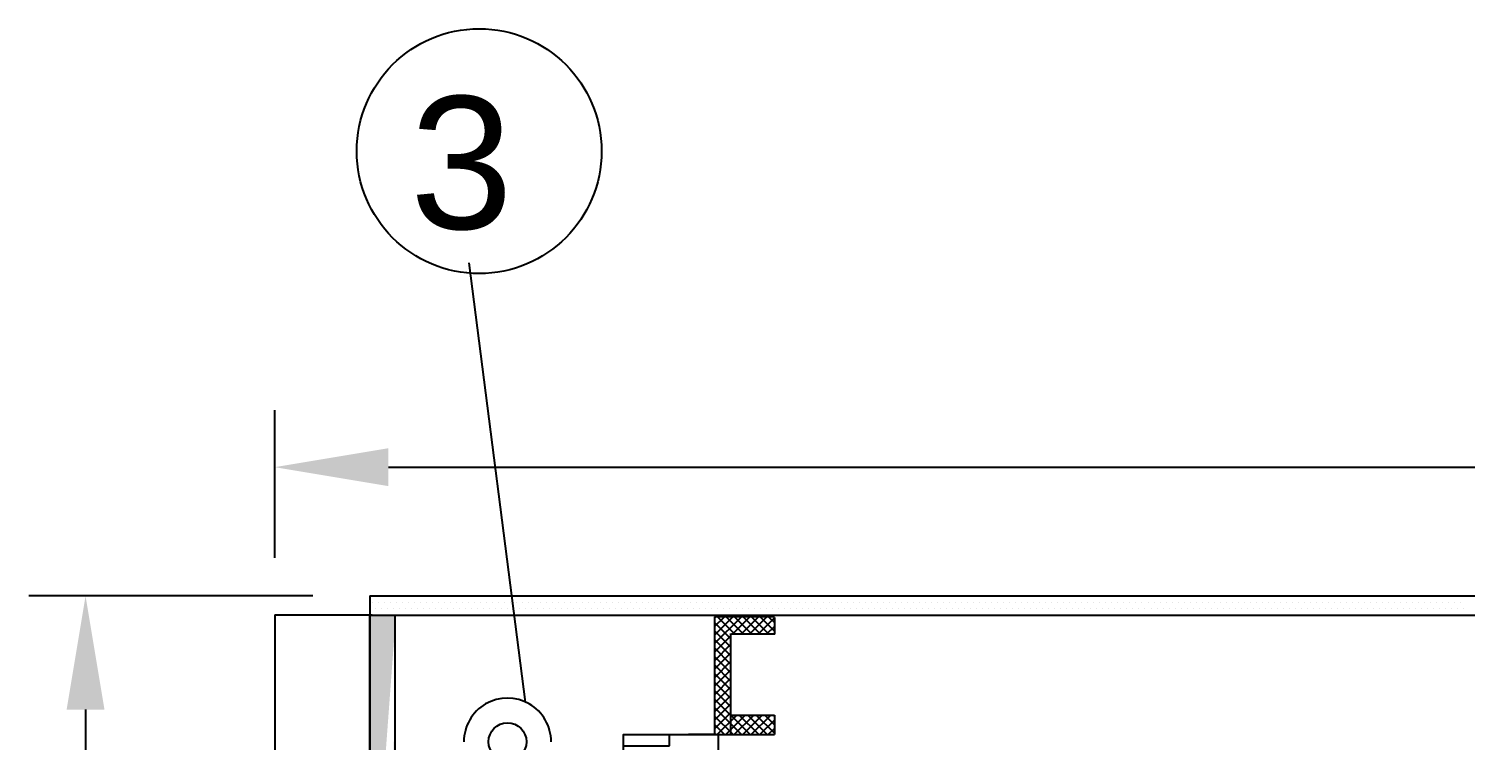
# Model space of a CAD drawing. Extents: x 17841 to 24164, y -6417 to 2983.
# Drawn here: x 19068 to 19826, y 440 to 816 of the extents above; entities that cross this region are included whole.
import ezdxf

# ---------------------------------------------------------------- set-up
doc = ezdxf.new("R2010")
doc.units = 0
doc.header["$LTSCALE"] = 5
doc.header["$PDMODE"] = 3
doc.layers.get('0').update_dxf_attribs({"linetype": 'CONTINUOUS'})
doc.layers.get('DEFPOINTS').update_dxf_attribs({"linetype": 'CONTINUOUS'})
doc.styles.get("Standard").update_dxf_attribs({"font": 'romans.shx', "height": 45})
doc.dimstyles.get("Standard").update_dxf_attribs({"dimscale": 30, "dimtxt": 2, "dimasz": 1, "dimexe": 0.5, "dimexo": 0.5, "dimgap": 0.2, "dimtad": 1, "dimdec": 0, "dimdsep": 46, "dimtxsty": 'Standard', "dimcen": 2.5, "dimadec": 0, "dimazin": 0, "dimtfac": 1, "dimtdec": 0, "dimtmove": 2, "dimatfit": 3, "dimfxl": 1, "dimtolj": 1, "dimtzin": 0, "dimarcsym": 0})

# ---------------------------------------------------------------- blocks, each defined once
blk = doc.blocks.new('*D24')
at = {"color": 0, "lineweight": -2, "transparency": 16777216}
for p, q in [((19197.71, 536.24), (19197.71, 614.17)), ((20708, 545.71), (20708, 614.17)), ((19257.71, 584.17), (19843.57, 584.17)), ((20648, 584.17), (20062.14, 584.17))]:
    blk.add_line(p, q, dxfattribs=at)
at = {"color": 0, "transparency": 16777216}
for points in [[(19257.71, 594.17), (19257.71, 574.17), (19197.71, 584.17)], [(20648, 594.17), (20648, 574.17), (20708, 584.17)]]:
    blk.add_solid(points, dxfattribs=at)
at = {"layer": 'DEFPOINTS', "color": 0, "transparency": 16777216}
for p in [(20708, 584.17), (20708, 515.71), (19197.71, 506.24)]:
    blk.add_point(p, dxfattribs=at)
at = {"color": 0, "transparency": 16777216, "insert": (19952.86, 604.27), "char_height": 45, "attachment_point": 5}
blk.add_mtext('\\A1;2900', dxfattribs=at)
blk = doc.blocks.new('*D25')
at = {"color": 0, "lineweight": -2, "transparency": 16777216}
for p, q in [((19217.71, 516.24), (19067.82, 516.24)), ((19097.82, 456.24), (19097.82, 168.51)), ((19097.82, -293.76), (19097.82, -50.06)), ((19167.71, -353.76), (19067.82, -353.76))]:
    blk.add_line(p, q, dxfattribs=at)
at = {"color": 0, "transparency": 16777216}
for points in [[(19087.82, 456.24), (19107.82, 456.24), (19097.82, 516.24)], [(19087.82, -293.76), (19107.82, -293.76), (19097.82, -353.76)]]:
    blk.add_solid(points, dxfattribs=at)
at = {"layer": 'DEFPOINTS', "color": 0, "transparency": 16777216}
for p in [(19247.71, 516.24), (19097.82, -353.76), (19197.71, -353.76)]:
    blk.add_point(p, dxfattribs=at)
at = {"color": 0, "transparency": 16777216, "insert": (19097.82, 59.22), "char_height": 45, "attachment_point": 5, "rotation": 90}
blk.add_mtext('\\A1;2550', dxfattribs=at)

msp = doc.modelspace()

# ---------------------------------------------------------------- hatches: boundary and pattern name
h = msp.add_hatch()
h.set_pattern_fill('DOTS', color=0, scale=2, style=0)
h.set_pattern_definition([(0, (-10657.5144, -1087.994), (1.5875, 3.175), [0, -3.175])])
edge = h.paths.add_edge_path()
edge.add_line((19247.88, 505.91), (19247.88, -354.09))
edge.add_line((19261.62, 505.91), (19261.62, -354.09))
edge.add_line((19247.88, 505.91), (19261.62, 505.91))
edge.add_line((19197.88, -354.41), (19261.62, -354.09))
h = msp.add_hatch()
h.set_pattern_fill('ANSI37', color=0, style=0)
h.set_pattern_definition([(45, (-5397.176, -1175.9566), (-2.24506403, 2.24506403), []), (135, (-5397.176, -1175.9566), (-2.24506403, -2.24506403), [])])
h.paths.add_polyline_path([(19429.89, 443.03), (19461.43, 443.03), (19461.42, 453.31), (19438.52, 453.31), (19438.52, 496.38), (19461.42, 496.38), (19461.42, 505.14), (19429.88, 505.14)])
h = msp.add_hatch()
h.set_pattern_fill('ZIGZAG', color=0, scale=10, style=0)
h.set_pattern_definition([(0, (-11073.933, -1055.19), (31.75, 31.75), [31.75, -31.75]), (90, (-11042.183, -1055.19), (-31.75, 31.75), [31.75, -31.75])])
h.paths.add_polyline_path([(19431.79, 443.03), (19381.79, 443.03), (19381.79, -354.09), (19431.79, -354.09)])

# ---------------------------------------------------------------- linework, layer by layer
at = {"color": 0}
for p, q in [((19330.09, 460.21), (19300.37, 692)), ((19247.88, 516.24), (19247.88, -354.09)), ((19247.88, 516.24), (20708.36, 516.24)), ((19250.68, 515.71), (19250.68, 515.71)), ((19253.85, 515.71), (19253.85, 515.71)), ((19257.03, 515.71), (19257.03, 515.71)), ((19260.2, 515.71), (19260.2, 515.71)), ((19263.38, 515.71), (19263.38, 515.71)), ((19266.55, 515.71), (19266.55, 515.71)), ((19269.73, 515.71), (19269.73, 515.71)), ((19272.9, 515.71), (19272.9, 515.71)), ((19276.08, 515.71), (19276.08, 515.71)), ((19279.25, 515.71), (19279.25, 515.71)), ((19282.43, 515.71), (19282.43, 515.71)), ((19285.6, 515.71), (19285.6, 515.71)), ((19288.78, 515.71), (19288.78, 515.71)), ((19291.95, 515.71), (19291.95, 515.71)), ((19295.13, 515.71), (19295.13, 515.71)), ((19298.3, 515.71), (19298.3, 515.71)), ((19301.48, 515.71), (19301.48, 515.71)), ((19304.65, 515.71), (19304.65, 515.71)), ((19307.83, 515.71), (19307.83, 515.71)), ((19311, 515.71), (19311, 515.71)), ((19314.18, 515.71), (19314.18, 515.71)), ((19317.35, 515.71), (19317.35, 515.71)), ((19320.53, 515.71), (19320.53, 515.71)), ((19323.7, 515.71), (19323.7, 515.71)), ((19326.88, 515.71), (19326.88, 515.71)), ((19330.05, 515.71), (19330.05, 515.71)), ((19333.23, 515.71), (19333.23, 515.71)), ((19336.4, 515.71), (19336.4, 515.71)), ((19339.58, 515.71), (19339.58, 515.71)), ((19342.75, 515.71), (19342.75, 515.71)), ((19345.93, 515.71), (19345.93, 515.71)), ((19349.1, 515.71), (19349.1, 515.71)), ((19352.28, 515.71), (19352.28, 515.71)), ((19355.45, 515.71), (19355.45, 515.71)), ((19358.63, 515.71), (19358.63, 515.71)), ((19361.8, 515.71), (19361.8, 515.71)), ((19364.98, 515.71), (19364.98, 515.71)), ((19368.15, 515.71), (19368.15, 515.71)), ((19371.33, 515.71), (19371.33, 515.71)), ((19374.5, 515.71), (19374.5, 515.71)), ((19377.68, 515.71), (19377.68, 515.71)), ((19380.85, 515.71), (19380.85, 515.71)), ((19384.03, 515.71), (19384.03, 515.71)), ((19387.2, 515.71), (19387.2, 515.71)), ((19390.38, 515.71), (19390.38, 515.71)), ((19393.55, 515.71), (19393.55, 515.71)), ((19396.73, 515.71), (19396.73, 515.71)), ((19399.9, 515.71), (19399.9, 515.71)), ((19403.08, 515.71), (19403.08, 515.71)), ((19406.25, 515.71), (19406.25, 515.71)), ((19409.43, 515.71), (19409.43, 515.71)), ((19412.6, 515.71), (19412.6, 515.71)), ((19415.78, 515.71), (19415.78, 515.71)), ((19418.95, 515.71), (19418.95, 515.71)), ((19422.13, 515.71), (19422.13, 515.71)), ((19425.3, 515.71), (19425.3, 515.71)), ((19428.48, 515.71), (19428.48, 515.71)), ((19431.65, 515.71), (19431.65, 515.71)), ((19434.83, 515.71), (19434.83, 515.71)), ((19438, 515.71), (19438, 515.71)), ((19441.18, 515.71), (19441.18, 515.71)), ((19444.35, 515.71), (19444.35, 515.71)), ((19447.53, 515.71), (19447.53, 515.71)), ((19450.7, 515.71), (19450.7, 515.71)), ((19453.88, 515.71), (19453.88, 515.71)), ((19457.05, 515.71), (19457.05, 515.71)), ((19460.23, 515.71), (19460.23, 515.71)), ((19463.4, 515.71), (19463.4, 515.71)), ((19466.58, 515.71), (19466.58, 515.71)), ((19469.75, 515.71), (19469.75, 515.71)), ((19472.93, 515.71), (19472.93, 515.71)), ((19476.1, 515.71), (19476.1, 515.71)), ((19479.28, 515.71), (19479.28, 515.71)), ((19482.45, 515.71), (19482.45, 515.71)), ((19485.63, 515.71), (19485.63, 515.71)), ((19488.8, 515.71), (19488.8, 515.71)), ((19491.98, 515.71), (19491.98, 515.71)), ((19495.15, 515.71), (19495.15, 515.71)), ((19498.33, 515.71), (19498.33, 515.71)), ((19501.5, 515.71), (19501.5, 515.71)), ((19504.68, 515.71), (19504.68, 515.71)), ((19507.85, 515.71), (19507.85, 515.71)), ((19511.03, 515.71), (19511.03, 515.71)), ((19514.2, 515.71), (19514.2, 515.71)), ((19517.38, 515.71), (19517.38, 515.71)), ((19520.55, 515.71), (19520.55, 515.71)), ((19523.73, 515.71), (19523.73, 515.71)), ((19526.9, 515.71), (19526.9, 515.71)), ((19530.08, 515.71), (19530.08, 515.71)), ((19533.25, 515.71), (19533.25, 515.71)), ((19536.43, 515.71), (19536.43, 515.71)), ((19539.6, 515.71), (19539.6, 515.71)), ((19542.78, 515.71), (19542.78, 515.71)), ((19545.95, 515.71), (19545.95, 515.71)), ((19549.13, 515.71), (19549.13, 515.71)), ((19552.3, 515.71), (19552.3, 515.71)), ((19555.48, 515.71), (19555.48, 515.71)), ((19558.65, 515.71), (19558.65, 515.71)), ((19561.83, 515.71), (19561.83, 515.71)), ((19565, 515.71), (19565, 515.71)), ((19568.18, 515.71), (19568.18, 515.71)), ((19571.35, 515.71), (19571.35, 515.71)), ((19574.53, 515.71), (19574.53, 515.71)), ((19577.7, 515.71), (19577.7, 515.71)), ((19580.88, 515.71), (19580.88, 515.71)), ((19584.05, 515.71), (19584.05, 515.71)), ((19587.23, 515.71), (19587.23, 515.71)), ((19590.4, 515.71), (19590.4, 515.71)), ((19593.58, 515.71), (19593.58, 515.71)), ((19596.75, 515.71), (19596.75, 515.71)), ((19599.93, 515.71), (19599.93, 515.71)), ((19603.1, 515.71), (19603.1, 515.71)), ((19606.28, 515.71), (19606.28, 515.71)), ((19609.45, 515.71), (19609.45, 515.71)), ((19612.63, 515.71), (19612.63, 515.71)), ((19615.8, 515.71), (19615.8, 515.71)), ((19618.98, 515.71), (19618.98, 515.71)), ((19622.15, 515.71), (19622.15, 515.71)), ((19625.33, 515.71), (19625.33, 515.71)), ((19628.5, 515.71), (19628.5, 515.71)), ((19631.68, 515.71), (19631.68, 515.71)), ((19634.85, 515.71), (19634.85, 515.71)), ((19638.03, 515.71), (19638.03, 515.71)), ((19641.2, 515.71), (19641.2, 515.71)), ((19644.38, 515.71), (19644.38, 515.71)), ((19647.55, 515.71), (19647.55, 515.71)), ((19650.73, 515.71), (19650.73, 515.71)), ((19653.9, 515.71), (19653.9, 515.71)), ((19657.08, 515.71), (19657.08, 515.71)), ((19660.25, 515.71), (19660.25, 515.71)), ((19663.43, 515.71), (19663.43, 515.71)), ((19666.6, 515.71), (19666.6, 515.71)), ((19669.78, 515.71), (19669.78, 515.71)), ((19672.95, 515.71), (19672.95, 515.71)), ((19676.13, 515.71), (19676.13, 515.71)), ((19679.3, 515.71), (19679.3, 515.71)), ((19682.48, 515.71), (19682.48, 515.71)), ((19685.65, 515.71), (19685.65, 515.71)), ((19688.83, 515.71), (19688.83, 515.71)), ((19692, 515.71), (19692, 515.71)), ((19695.18, 515.71), (19695.18, 515.71)), ((19698.35, 515.71), (19698.35, 515.71)), ((19701.53, 515.71), (19701.53, 515.71)), ((19704.7, 515.71), (19704.7, 515.71)), ((19707.88, 515.71), (19707.88, 515.71)), ((19711.05, 515.71), (19711.05, 515.71)), ((19714.23, 515.71), (19714.23, 515.71)), ((19717.4, 515.71), (19717.4, 515.71)), ((19720.58, 515.71), (19720.58, 515.71)), ((19723.75, 515.71), (19723.75, 515.71)), ((19726.93, 515.71), (19726.93, 515.71)), ((19730.1, 515.71), (19730.1, 515.71)), ((19733.28, 515.71), (19733.28, 515.71)), ((19736.45, 515.71), (19736.45, 515.71)), ((19739.63, 515.71), (19739.63, 515.71)), ((19742.8, 515.71), (19742.8, 515.71)), ((19745.98, 515.71), (19745.98, 515.71)), ((19749.15, 515.71), (19749.15, 515.71)), ((19752.33, 515.71), (19752.33, 515.71)), ((19755.5, 515.71), (19755.5, 515.71)), ((19758.68, 515.71), (19758.68, 515.71)), ((19761.85, 515.71), (19761.85, 515.71)), ((19765.03, 515.71), (19765.03, 515.71)), ((19768.2, 515.71), (19768.2, 515.71)), ((19771.38, 515.71), (19771.38, 515.71)), ((19774.55, 515.71), (19774.55, 515.71)), ((19777.73, 515.71), (19777.73, 515.71)), ((19780.9, 515.71), (19780.9, 515.71)), ((19784.08, 515.71), (19784.08, 515.71)), ((19787.25, 515.71), (19787.25, 515.71)), ((19790.43, 515.71), (19790.43, 515.71)), ((19793.6, 515.71), (19793.6, 515.71)), ((19796.78, 515.71), (19796.78, 515.71)), ((19799.95, 515.71), (19799.95, 515.71)), ((19803.13, 515.71), (19803.13, 515.71)), ((19806.3, 515.71), (19806.3, 515.71)), ((19809.48, 515.71), (19809.48, 515.71)), ((19812.65, 515.71), (19812.65, 515.71)), ((19815.83, 515.71), (19815.83, 515.71)), ((19819, 515.71), (19819, 515.71)), ((19822.18, 515.71), (19822.18, 515.71)), ((19825.35, 515.71), (19825.35, 515.71)), ((19249.09, 512.53), (19249.09, 512.53)), ((19250.68, 509.36), (19250.68, 509.36)), ((19252.27, 512.53), (19252.27, 512.53)), ((19253.85, 509.36), (19253.85, 509.36)), ((19255.44, 512.53), (19255.44, 512.53)), ((19257.03, 509.36), (19257.03, 509.36)), ((19258.62, 512.53), (19258.62, 512.53)), ((19260.2, 509.36), (19260.2, 509.36)), ((19261.79, 512.53), (19261.79, 512.53)), ((19263.38, 509.36), (19263.38, 509.36)), ((19264.97, 512.53), (19264.97, 512.53)), ((19266.55, 509.36), (19266.55, 509.36)), ((19268.14, 512.53), (19268.14, 512.53)), ((19269.73, 509.36), (19269.73, 509.36)), ((19271.32, 512.53), (19271.32, 512.53)), ((19272.9, 509.36), (19272.9, 509.36)), ((19274.49, 512.53), (19274.49, 512.53)), ((19276.08, 509.36), (19276.08, 509.36)), ((19277.67, 512.53), (19277.67, 512.53)), ((19279.25, 509.36), (19279.25, 509.36)), ((19280.84, 512.53), (19280.84, 512.53)), ((19282.43, 509.36), (19282.43, 509.36)), ((19284.02, 512.53), (19284.02, 512.53)), ((19285.6, 509.36), (19285.6, 509.36)), ((19287.19, 512.53), (19287.19, 512.53)), ((19288.78, 509.36), (19288.78, 509.36)), ((19290.37, 512.53), (19290.37, 512.53)), ((19291.95, 509.36), (19291.95, 509.36)), ((19293.54, 512.53), (19293.54, 512.53)), ((19295.13, 509.36), (19295.13, 509.36)), ((19296.72, 512.53), (19296.72, 512.53)), ((19298.3, 509.36), (19298.3, 509.36)), ((19299.89, 512.53), (19299.89, 512.53)), ((19301.48, 509.36), (19301.48, 509.36)), ((19303.07, 512.53), (19303.07, 512.53)), ((19304.65, 509.36), (19304.65, 509.36)), ((19306.24, 512.53), (19306.24, 512.53)), ((19307.83, 509.36), (19307.83, 509.36)), ((19309.42, 512.53), (19309.42, 512.53)), ((19311, 509.36), (19311, 509.36)), ((19312.59, 512.53), (19312.59, 512.53)), ((19314.18, 509.36), (19314.18, 509.36)), ((19315.77, 512.53), (19315.77, 512.53)), ((19317.35, 509.36), (19317.35, 509.36)), ((19318.94, 512.53), (19318.94, 512.53)), ((19320.53, 509.36), (19320.53, 509.36)), ((19322.12, 512.53), (19322.12, 512.53)), ((19323.7, 509.36), (19323.7, 509.36)), ((19325.29, 512.53), (19325.29, 512.53)), ((19326.88, 509.36), (19326.88, 509.36)), ((19328.47, 512.53), (19328.47, 512.53)), ((19330.05, 509.36), (19330.05, 509.36)), ((19331.64, 512.53), (19331.64, 512.53)), ((19333.23, 509.36), (19333.23, 509.36)), ((19334.82, 512.53), (19334.82, 512.53)), ((19336.4, 509.36), (19336.4, 509.36)), ((19337.99, 512.53), (19337.99, 512.53)), ((19339.58, 509.36), (19339.58, 509.36)), ((19341.17, 512.53), (19341.17, 512.53)), ((19342.75, 509.36), (19342.75, 509.36)), ((19344.34, 512.53), (19344.34, 512.53)), ((19345.93, 509.36), (19345.93, 509.36)), ((19347.52, 512.53), (19347.52, 512.53)), ((19349.1, 509.36), (19349.1, 509.36)), ((19350.69, 512.53), (19350.69, 512.53)), ((19352.28, 509.36), (19352.28, 509.36)), ((19353.87, 512.53), (19353.87, 512.53)), ((19355.45, 509.36), (19355.45, 509.36)), ((19357.04, 512.53), (19357.04, 512.53)), ((19358.63, 509.36), (19358.63, 509.36)), ((19360.22, 512.53), (19360.22, 512.53)), ((19361.8, 509.36), (19361.8, 509.36)), ((19363.39, 512.53), (19363.39, 512.53)), ((19364.98, 509.36), (19364.98, 509.36)), ((19366.57, 512.53), (19366.57, 512.53)), ((19368.15, 509.36), (19368.15, 509.36)), ((19369.74, 512.53), (19369.74, 512.53)), ((19371.33, 509.36), (19371.33, 509.36)), ((19372.92, 512.53), (19372.92, 512.53)), ((19374.5, 509.36), (19374.5, 509.36)), ((19376.09, 512.53), (19376.09, 512.53)), ((19377.68, 509.36), (19377.68, 509.36)), ((19379.27, 512.53), (19379.27, 512.53)), ((19380.85, 509.36), (19380.85, 509.36)), ((19382.44, 512.53), (19382.44, 512.53)), ((19384.03, 509.36), (19384.03, 509.36)), ((19385.62, 512.53), (19385.62, 512.53)), ((19387.2, 509.36), (19387.2, 509.36)), ((19388.79, 512.53), (19388.79, 512.53)), ((19390.38, 509.36), (19390.38, 509.36)), ((19391.97, 512.53), (19391.97, 512.53)), ((19393.55, 509.36), (19393.55, 509.36)), ((19395.14, 512.53), (19395.14, 512.53)), ((19396.73, 509.36), (19396.73, 509.36)), ((19398.32, 512.53), (19398.32, 512.53)), ((19399.9, 509.36), (19399.9, 509.36)), ((19401.49, 512.53), (19401.49, 512.53)), ((19403.08, 509.36), (19403.08, 509.36)), ((19404.67, 512.53), (19404.67, 512.53)), ((19406.25, 509.36), (19406.25, 509.36)), ((19407.84, 512.53), (19407.84, 512.53)), ((19409.43, 509.36), (19409.43, 509.36)), ((19411.02, 512.53), (19411.02, 512.53)), ((19412.6, 509.36), (19412.6, 509.36)), ((19414.19, 512.53), (19414.19, 512.53)), ((19415.78, 509.36), (19415.78, 509.36)), ((19417.37, 512.53), (19417.37, 512.53)), ((19418.95, 509.36), (19418.95, 509.36)), ((19420.54, 512.53), (19420.54, 512.53)), ((19422.13, 509.36), (19422.13, 509.36)), ((19423.72, 512.53), (19423.72, 512.53)), ((19425.3, 509.36), (19425.3, 509.36)), ((19426.89, 512.53), (19426.89, 512.53)), ((19428.48, 509.36), (19428.48, 509.36)), ((19430.07, 512.53), (19430.07, 512.53)), ((19431.65, 509.36), (19431.65, 509.36)), ((19433.24, 512.53), (19433.24, 512.53)), ((19434.83, 509.36), (19434.83, 509.36)), ((19436.42, 512.53), (19436.42, 512.53)), ((19438, 509.36), (19438, 509.36)), ((19439.59, 512.53), (19439.59, 512.53)), ((19441.18, 509.36), (19441.18, 509.36)), ((19442.77, 512.53), (19442.77, 512.53)), ((19444.35, 509.36), (19444.35, 509.36)), ((19445.94, 512.53), (19445.94, 512.53)), ((19447.53, 509.36), (19447.53, 509.36)), ((19449.12, 512.53), (19449.12, 512.53)), ((19450.7, 509.36), (19450.7, 509.36)), ((19452.29, 512.53), (19452.29, 512.53)), ((19453.88, 509.36), (19453.88, 509.36)), ((19455.47, 512.53), (19455.47, 512.53)), ((19457.05, 509.36), (19457.05, 509.36)), ((19458.64, 512.53), (19458.64, 512.53)), ((19460.23, 509.36), (19460.23, 509.36)), ((19461.82, 512.53), (19461.82, 512.53)), ((19463.4, 509.36), (19463.4, 509.36)), ((19464.99, 512.53), (19464.99, 512.53)), ((19466.58, 509.36), (19466.58, 509.36)), ((19468.17, 512.53), (19468.17, 512.53)), ((19469.75, 509.36), (19469.75, 509.36)), ((19471.34, 512.53), (19471.34, 512.53)), ((19472.93, 509.36), (19472.93, 509.36)), ((19474.52, 512.53), (19474.52, 512.53)), ((19476.1, 509.36), (19476.1, 509.36)), ((19477.69, 512.53), (19477.69, 512.53)), ((19479.28, 509.36), (19479.28, 509.36)), ((19480.87, 512.53), (19480.87, 512.53)), ((19482.45, 509.36), (19482.45, 509.36)), ((19484.04, 512.53), (19484.04, 512.53)), ((19485.63, 509.36), (19485.63, 509.36)), ((19487.22, 512.53), (19487.22, 512.53)), ((19488.8, 509.36), (19488.8, 509.36)), ((19490.39, 512.53), (19490.39, 512.53)), ((19491.98, 509.36), (19491.98, 509.36)), ((19493.57, 512.53), (19493.57, 512.53)), ((19495.15, 509.36), (19495.15, 509.36)), ((19496.74, 512.53), (19496.74, 512.53)), ((19498.33, 509.36), (19498.33, 509.36)), ((19499.92, 512.53), (19499.92, 512.53)), ((19501.5, 509.36), (19501.5, 509.36)), ((19503.09, 512.53), (19503.09, 512.53)), ((19504.68, 509.36), (19504.68, 509.36)), ((19506.27, 512.53), (19506.27, 512.53)), ((19507.85, 509.36), (19507.85, 509.36)), ((19509.44, 512.53), (19509.44, 512.53)), ((19511.03, 509.36), (19511.03, 509.36)), ((19512.62, 512.53), (19512.62, 512.53)), ((19514.2, 509.36), (19514.2, 509.36)), ((19515.79, 512.53), (19515.79, 512.53)), ((19517.38, 509.36), (19517.38, 509.36)), ((19518.97, 512.53), (19518.97, 512.53)), ((19520.55, 509.36), (19520.55, 509.36)), ((19522.14, 512.53), (19522.14, 512.53)), ((19523.73, 509.36), (19523.73, 509.36)), ((19525.32, 512.53), (19525.32, 512.53)), ((19526.9, 509.36), (19526.9, 509.36)), ((19528.49, 512.53), (19528.49, 512.53)), ((19530.08, 509.36), (19530.08, 509.36)), ((19531.67, 512.53), (19531.67, 512.53)), ((19533.25, 509.36), (19533.25, 509.36)), ((19534.84, 512.53), (19534.84, 512.53)), ((19536.43, 509.36), (19536.43, 509.36)), ((19538.02, 512.53), (19538.02, 512.53)), ((19539.6, 509.36), (19539.6, 509.36)), ((19541.19, 512.53), (19541.19, 512.53)), ((19542.78, 509.36), (19542.78, 509.36)), ((19544.37, 512.53), (19544.37, 512.53)), ((19545.95, 509.36), (19545.95, 509.36)), ((19547.54, 512.53), (19547.54, 512.53)), ((19549.13, 509.36), (19549.13, 509.36)), ((19550.72, 512.53), (19550.72, 512.53)), ((19552.3, 509.36), (19552.3, 509.36)), ((19553.89, 512.53), (19553.89, 512.53)), ((19555.48, 509.36), (19555.48, 509.36)), ((19557.07, 512.53), (19557.07, 512.53)), ((19558.65, 509.36), (19558.65, 509.36)), ((19560.24, 512.53), (19560.24, 512.53)), ((19561.83, 509.36), (19561.83, 509.36)), ((19563.42, 512.53), (19563.42, 512.53)), ((19565, 509.36), (19565, 509.36)), ((19566.59, 512.53), (19566.59, 512.53)), ((19568.18, 509.36), (19568.18, 509.36)), ((19569.77, 512.53), (19569.77, 512.53)), ((19571.35, 509.36), (19571.35, 509.36)), ((19572.94, 512.53), (19572.94, 512.53)), ((19574.53, 509.36), (19574.53, 509.36)), ((19576.12, 512.53), (19576.12, 512.53)), ((19577.7, 509.36), (19577.7, 509.36)), ((19579.29, 512.53), (19579.29, 512.53)), ((19580.88, 509.36), (19580.88, 509.36)), ((19582.47, 512.53), (19582.47, 512.53)), ((19584.05, 509.36), (19584.05, 509.36)), ((19585.64, 512.53), (19585.64, 512.53)), ((19587.23, 509.36), (19587.23, 509.36)), ((19588.82, 512.53), (19588.82, 512.53)), ((19590.4, 509.36), (19590.4, 509.36)), ((19591.99, 512.53), (19591.99, 512.53)), ((19593.58, 509.36), (19593.58, 509.36)), ((19595.17, 512.53), (19595.17, 512.53)), ((19596.75, 509.36), (19596.75, 509.36)), ((19598.34, 512.53), (19598.34, 512.53)), ((19599.93, 509.36), (19599.93, 509.36)), ((19601.52, 512.53), (19601.52, 512.53)), ((19603.1, 509.36), (19603.1, 509.36)), ((19604.69, 512.53), (19604.69, 512.53)), ((19606.28, 509.36), (19606.28, 509.36)), ((19607.87, 512.53), (19607.87, 512.53)), ((19609.45, 509.36), (19609.45, 509.36)), ((19611.04, 512.53), (19611.04, 512.53)), ((19612.63, 509.36), (19612.63, 509.36)), ((19614.22, 512.53), (19614.22, 512.53)), ((19615.8, 509.36), (19615.8, 509.36)), ((19617.39, 512.53), (19617.39, 512.53)), ((19618.98, 509.36), (19618.98, 509.36)), ((19620.57, 512.53), (19620.57, 512.53)), ((19622.15, 509.36), (19622.15, 509.36)), ((19623.74, 512.53), (19623.74, 512.53)), ((19625.33, 509.36), (19625.33, 509.36)), ((19626.92, 512.53), (19626.92, 512.53)), ((19628.5, 509.36), (19628.5, 509.36)), ((19630.09, 512.53), (19630.09, 512.53)), ((19631.68, 509.36), (19631.68, 509.36)), ((19633.27, 512.53), (19633.27, 512.53)), ((19634.85, 509.36), (19634.85, 509.36)), ((19636.44, 512.53), (19636.44, 512.53)), ((19638.03, 509.36), (19638.03, 509.36)), ((19639.62, 512.53), (19639.62, 512.53)), ((19641.2, 509.36), (19641.2, 509.36)), ((19642.79, 512.53), (19642.79, 512.53)), ((19644.38, 509.36), (19644.38, 509.36)), ((19645.97, 512.53), (19645.97, 512.53)), ((19647.55, 509.36), (19647.55, 509.36)), ((19649.14, 512.53), (19649.14, 512.53)), ((19650.73, 509.36), (19650.73, 509.36)), ((19652.32, 512.53), (19652.32, 512.53)), ((19653.9, 509.36), (19653.9, 509.36)), ((19655.49, 512.53), (19655.49, 512.53)), ((19657.08, 509.36), (19657.08, 509.36)), ((19658.67, 512.53), (19658.67, 512.53)), ((19660.25, 509.36), (19660.25, 509.36)), ((19661.84, 512.53), (19661.84, 512.53)), ((19663.43, 509.36), (19663.43, 509.36)), ((19665.02, 512.53), (19665.02, 512.53)), ((19666.6, 509.36), (19666.6, 509.36)), ((19668.19, 512.53), (19668.19, 512.53)), ((19669.78, 509.36), (19669.78, 509.36)), ((19671.37, 512.53), (19671.37, 512.53)), ((19672.95, 509.36), (19672.95, 509.36)), ((19674.54, 512.53), (19674.54, 512.53)), ((19676.13, 509.36), (19676.13, 509.36)), ((19677.72, 512.53), (19677.72, 512.53)), ((19679.3, 509.36), (19679.3, 509.36)), ((19680.89, 512.53), (19680.89, 512.53)), ((19682.48, 509.36), (19682.48, 509.36)), ((19684.07, 512.53), (19684.07, 512.53)), ((19685.65, 509.36), (19685.65, 509.36)), ((19687.24, 512.53), (19687.24, 512.53)), ((19688.83, 509.36), (19688.83, 509.36)), ((19690.42, 512.53), (19690.42, 512.53)), ((19692, 509.36), (19692, 509.36)), ((19693.59, 512.53), (19693.59, 512.53)), ((19695.18, 509.36), (19695.18, 509.36)), ((19696.77, 512.53), (19696.77, 512.53)), ((19698.35, 509.36), (19698.35, 509.36)), ((19699.94, 512.53), (19699.94, 512.53)), ((19701.53, 509.36), (19701.53, 509.36)), ((19703.12, 512.53), (19703.12, 512.53)), ((19704.7, 509.36), (19704.7, 509.36)), ((19706.29, 512.53), (19706.29, 512.53)), ((19707.88, 509.36), (19707.88, 509.36)), ((19709.47, 512.53), (19709.47, 512.53)), ((19711.05, 509.36), (19711.05, 509.36)), ((19712.64, 512.53), (19712.64, 512.53)), ((19714.23, 509.36), (19714.23, 509.36)), ((19715.82, 512.53), (19715.82, 512.53)), ((19717.4, 509.36), (19717.4, 509.36)), ((19718.99, 512.53), (19718.99, 512.53)), ((19720.58, 509.36), (19720.58, 509.36)), ((19722.17, 512.53), (19722.17, 512.53)), ((19723.75, 509.36), (19723.75, 509.36)), ((19725.34, 512.53), (19725.34, 512.53)), ((19726.93, 509.36), (19726.93, 509.36)), ((19728.52, 512.53), (19728.52, 512.53)), ((19730.1, 509.36), (19730.1, 509.36)), ((19731.69, 512.53), (19731.69, 512.53)), ((19733.28, 509.36), (19733.28, 509.36)), ((19734.87, 512.53), (19734.87, 512.53)), ((19736.45, 509.36), (19736.45, 509.36)), ((19738.04, 512.53), (19738.04, 512.53)), ((19739.63, 509.36), (19739.63, 509.36)), ((19741.22, 512.53), (19741.22, 512.53)), ((19742.8, 509.36), (19742.8, 509.36)), ((19744.39, 512.53), (19744.39, 512.53)), ((19745.98, 509.36), (19745.98, 509.36)), ((19747.57, 512.53), (19747.57, 512.53)), ((19749.15, 509.36), (19749.15, 509.36)), ((19750.74, 512.53), (19750.74, 512.53)), ((19752.33, 509.36), (19752.33, 509.36)), ((19753.92, 512.53), (19753.92, 512.53)), ((19755.5, 509.36), (19755.5, 509.36)), ((19757.09, 512.53), (19757.09, 512.53)), ((19758.68, 509.36), (19758.68, 509.36)), ((19760.27, 512.53), (19760.27, 512.53)), ((19761.85, 509.36), (19761.85, 509.36)), ((19763.44, 512.53), (19763.44, 512.53)), ((19765.03, 509.36), (19765.03, 509.36)), ((19766.62, 512.53), (19766.62, 512.53)), ((19768.2, 509.36), (19768.2, 509.36)), ((19769.79, 512.53), (19769.79, 512.53)), ((19771.38, 509.36), (19771.38, 509.36)), ((19772.97, 512.53), (19772.97, 512.53)), ((19774.55, 509.36), (19774.55, 509.36)), ((19776.14, 512.53), (19776.14, 512.53)), ((19777.73, 509.36), (19777.73, 509.36)), ((19779.32, 512.53), (19779.32, 512.53)), ((19780.9, 509.36), (19780.9, 509.36)), ((19782.49, 512.53), (19782.49, 512.53)), ((19784.08, 509.36), (19784.08, 509.36)), ((19785.67, 512.53), (19785.67, 512.53)), ((19787.25, 509.36), (19787.25, 509.36)), ((19788.84, 512.53), (19788.84, 512.53)), ((19790.43, 509.36), (19790.43, 509.36)), ((19792.02, 512.53), (19792.02, 512.53)), ((19793.6, 509.36), (19793.6, 509.36)), ((19795.19, 512.53), (19795.19, 512.53)), ((19796.78, 509.36), (19796.78, 509.36)), ((19798.37, 512.53), (19798.37, 512.53)), ((19799.95, 509.36), (19799.95, 509.36)), ((19801.54, 512.53), (19801.54, 512.53)), ((19803.13, 509.36), (19803.13, 509.36)), ((19804.72, 512.53), (19804.72, 512.53)), ((19806.3, 509.36), (19806.3, 509.36)), ((19807.89, 512.53), (19807.89, 512.53)), ((19809.48, 509.36), (19809.48, 509.36)), ((19811.07, 512.53), (19811.07, 512.53)), ((19812.65, 509.36), (19812.65, 509.36)), ((19814.24, 512.53), (19814.24, 512.53)), ((19815.83, 509.36), (19815.83, 509.36)), ((19817.42, 512.53), (19817.42, 512.53)), ((19819, 509.36), (19819, 509.36)), ((19820.59, 512.53), (19820.59, 512.53)), ((19822.18, 509.36), (19822.18, 509.36)), ((19823.77, 512.53), (19823.77, 512.53)), ((19825.35, 509.36), (19825.35, 509.36)), ((19197.71, 506.24), (19197.71, -353.76)), ((19197.71, 506.24), (19249.09, 506.18)), ((19247.71, 506.24), (19247.71, 306.24)), ((19478.36, 505.91), (19247.88, 505.91)), ((19249.09, 506.18), (19249.09, 506.18)), ((19252.27, 506.18), (19252.27, 506.18)), ((19255.44, 506.18), (19255.44, 506.18)), ((19258.62, 506.18), (19258.62, 506.18)), ((19261.16, 505.91), (19261.16, -354.09)), ((19261.79, 506.18), (19261.79, 506.18)), ((19264.97, 506.18), (19264.97, 506.18)), ((19268.14, 506.18), (19268.14, 506.18)), ((19271.32, 506.18), (19271.32, 506.18)), ((19274.49, 506.18), (19274.49, 506.18)), ((19277.67, 506.18), (19277.67, 506.18)), ((19280.84, 506.18), (19280.84, 506.18)), ((19284.02, 506.18), (19284.02, 506.18)), ((19287.19, 506.18), (19287.19, 506.18)), ((19290.37, 506.18), (19290.37, 506.18)), ((19293.54, 506.18), (19293.54, 506.18)), ((19296.72, 506.18), (19296.72, 506.18)), ((19299.89, 506.18), (19299.89, 506.18)), ((19303.07, 506.18), (19303.07, 506.18)), ((19306.24, 506.18), (19306.24, 506.18)), ((19309.42, 506.18), (19309.42, 506.18)), ((19312.59, 506.18), (19312.59, 506.18)), ((19315.77, 506.18), (19315.77, 506.18)), ((19318.94, 506.18), (19318.94, 506.18)), ((19322.12, 506.18), (19322.12, 506.18)), ((19325.29, 506.18), (19325.29, 506.18)), ((19328.47, 506.18), (19328.47, 506.18)), ((19331.64, 506.18), (19331.64, 506.18)), ((19334.82, 506.18), (19334.82, 506.18)), ((19337.99, 506.18), (19337.99, 506.18)), ((19341.17, 506.18), (19341.17, 506.18)), ((19344.34, 506.18), (19344.34, 506.18)), ((19347.52, 506.18), (19347.52, 506.18)), ((19350.69, 506.18), (19350.69, 506.18)), ((19353.87, 506.18), (19353.87, 506.18)), ((19357.04, 506.18), (19357.04, 506.18)), ((19360.22, 506.18), (19360.22, 506.18)), ((19363.39, 506.18), (19363.39, 506.18)), ((19366.57, 506.18), (19366.57, 506.18)), ((19369.74, 506.18), (19369.74, 506.18)), ((19372.92, 506.18), (19372.92, 506.18)), ((19376.09, 506.18), (19376.09, 506.18)), ((19379.27, 506.18), (19379.27, 506.18)), ((19382.44, 506.18), (19382.44, 506.18)), ((19385.62, 506.18), (19385.62, 506.18)), ((19388.79, 506.18), (19388.79, 506.18)), ((19391.97, 506.18), (19391.97, 506.18)), ((19395.14, 506.18), (19395.14, 506.18)), ((19398.32, 506.18), (19398.32, 506.18)), ((19401.49, 506.18), (19401.49, 506.18)), ((19404.67, 506.18), (19404.67, 506.18)), ((19407.84, 506.18), (19407.84, 506.18)), ((19411.02, 506.18), (19411.02, 506.18)), ((19414.19, 506.18), (19414.19, 506.18)), ((19417.37, 506.18), (19417.37, 506.18)), ((19420.54, 506.18), (19420.54, 506.18)), ((19423.72, 506.18), (19423.72, 506.18)), ((19426.89, 506.18), (19426.89, 506.18)), ((19461.42, 505.14), (19429.88, 505.14)), ((19429.88, 505.14), (19429.88, 443.03)), ((19430.07, 506.18), (19430.07, 506.18)), ((19433.24, 506.18), (19433.24, 506.18)), ((19436.42, 506.18), (19436.42, 506.18)), ((19439.59, 506.18), (19439.59, 506.18)), ((19442.77, 506.18), (19442.77, 506.18)), ((19445.94, 506.18), (19445.94, 506.18)), ((19449.12, 506.18), (19449.12, 506.18)), ((19452.29, 506.18), (19452.29, 506.18)), ((19455.47, 506.18), (19455.47, 506.18)), ((19458.64, 506.18), (19458.64, 506.18)), ((19461.66, 496.06), (19461.66, 504.81)), ((19461.82, 506.18), (19461.82, 506.18)), ((19464.99, 506.18), (19464.99, 506.18)), ((19468.17, 506.18), (19468.17, 506.18)), ((19471.34, 506.18), (19471.34, 506.18)), ((19474.52, 506.18), (19474.52, 506.18)), ((19477.69, 506.18), (19477.69, 506.18)), ((19631.06, 505.91), (19478.36, 505.91)), ((19480.87, 506.18), (19480.87, 506.18)), ((19484.04, 506.18), (19484.04, 506.18)), ((19487.22, 506.18), (19487.22, 506.18)), ((19490.39, 506.18), (19490.39, 506.18)), ((19493.57, 506.18), (19493.57, 506.18)), ((19496.74, 506.18), (19496.74, 506.18)), ((19499.92, 506.18), (19499.92, 506.18)), ((19503.09, 506.18), (19503.09, 506.18)), ((19506.27, 506.18), (19506.27, 506.18)), ((19509.44, 506.18), (19509.44, 506.18)), ((19512.62, 506.18), (19512.62, 506.18)), ((19515.79, 506.18), (19515.79, 506.18)), ((19518.97, 506.18), (19518.97, 506.18)), ((19522.14, 506.18), (19522.14, 506.18)), ((19525.32, 506.18), (19525.32, 506.18)), ((19528.49, 506.18), (19528.49, 506.18)), ((19531.67, 506.18), (19531.67, 506.18)), ((19534.84, 506.18), (19534.84, 506.18)), ((19538.02, 506.18), (19538.02, 506.18)), ((19541.19, 506.18), (19541.19, 506.18)), ((19544.37, 506.18), (19544.37, 506.18)), ((19547.54, 506.18), (19547.54, 506.18)), ((19550.72, 506.18), (19550.72, 506.18)), ((19553.89, 506.18), (19553.89, 506.18)), ((19557.07, 506.18), (19557.07, 506.18)), ((19560.24, 506.18), (19560.24, 506.18)), ((19563.42, 506.18), (19563.42, 506.18)), ((19566.59, 506.18), (19566.59, 506.18)), ((19569.77, 506.18), (19569.77, 506.18)), ((19572.94, 506.18), (19572.94, 506.18)), ((19576.12, 506.18), (19576.12, 506.18)), ((19579.29, 506.18), (19579.29, 506.18)), ((19582.47, 506.18), (19582.47, 506.18)), ((19585.64, 506.18), (19585.64, 506.18)), ((19588.82, 506.18), (19588.82, 506.18)), ((19591.99, 506.18), (19591.99, 506.18)), ((19595.17, 506.18), (19595.17, 506.18)), ((19598.34, 506.18), (19598.34, 506.18)), ((19601.52, 506.18), (19601.52, 506.18)), ((19604.69, 506.18), (19604.69, 506.18)), ((19607.87, 506.18), (19607.87, 506.18)), ((19611.04, 506.18), (19611.04, 506.18)), ((19614.22, 506.18), (19614.22, 506.18)), ((19617.39, 506.18), (19617.39, 506.18)), ((19620.57, 506.18), (19620.57, 506.18)), ((19623.74, 506.18), (19623.74, 506.18)), ((19626.92, 506.18), (19626.92, 506.18)), ((19630.09, 506.18), (19630.09, 506.18)), ((19760.26, 505.91), (19631.06, 505.91)), ((19633.27, 506.18), (19633.27, 506.18)), ((19636.44, 506.18), (19636.44, 506.18)), ((19639.62, 506.18), (19639.62, 506.18)), ((19642.79, 506.18), (19642.79, 506.18)), ((19645.97, 506.18), (19645.97, 506.18)), ((19649.14, 506.18), (19649.14, 506.18)), ((19652.32, 506.18), (19652.32, 506.18)), ((19655.49, 506.18), (19655.49, 506.18)), ((19658.67, 506.18), (19658.67, 506.18)), ((19661.84, 506.18), (19661.84, 506.18)), ((19665.02, 506.18), (19665.02, 506.18)), ((19668.19, 506.18), (19668.19, 506.18)), ((19671.37, 506.18), (19671.37, 506.18)), ((19674.54, 506.18), (19674.54, 506.18)), ((19677.72, 506.18), (19677.72, 506.18)), ((19680.89, 506.18), (19680.89, 506.18)), ((19684.07, 506.18), (19684.07, 506.18)), ((19687.24, 506.18), (19687.24, 506.18)), ((19690.42, 506.18), (19690.42, 506.18)), ((19693.59, 506.18), (19693.59, 506.18)), ((19696.77, 506.18), (19696.77, 506.18)), ((19699.94, 506.18), (19699.94, 506.18)), ((19703.12, 506.18), (19703.12, 506.18)), ((19706.29, 506.18), (19706.29, 506.18)), ((19709.47, 506.18), (19709.47, 506.18)), ((19712.64, 506.18), (19712.64, 506.18)), ((19715.82, 506.18), (19715.82, 506.18)), ((19718.99, 506.18), (19718.99, 506.18)), ((19722.17, 506.18), (19722.17, 506.18)), ((19725.34, 506.18), (19725.34, 506.18)), ((19728.52, 506.18), (19728.52, 506.18)), ((19731.69, 506.18), (19731.69, 506.18)), ((19734.87, 506.18), (19734.87, 506.18)), ((19738.04, 506.18), (19738.04, 506.18)), ((19741.22, 506.18), (19741.22, 506.18)), ((19744.39, 506.18), (19744.39, 506.18)), ((19747.57, 506.18), (19747.57, 506.18)), ((19750.74, 506.18), (19750.74, 506.18)), ((19753.92, 506.18), (19753.92, 506.18)), ((19757.09, 506.18), (19757.09, 506.18)), ((20708.36, 505.91), (19760.26, 505.91)), ((19760.27, 506.18), (19760.27, 506.18)), ((19763.44, 506.18), (19763.44, 506.18)), ((19766.62, 506.18), (19766.62, 506.18)), ((19769.79, 506.18), (19769.79, 506.18)), ((19772.97, 506.18), (19772.97, 506.18)), ((19776.14, 506.18), (19776.14, 506.18)), ((19779.32, 506.18), (19779.32, 506.18)), ((19782.49, 506.18), (19782.49, 506.18)), ((19785.67, 506.18), (19785.67, 506.18)), ((19788.84, 506.18), (19788.84, 506.18)), ((19792.02, 506.18), (19792.02, 506.18)), ((19795.19, 506.18), (19795.19, 506.18)), ((19798.37, 506.18), (19798.37, 506.18)), ((19801.54, 506.18), (19801.54, 506.18)), ((19804.72, 506.18), (19804.72, 506.18)), ((19807.89, 506.18), (19807.89, 506.18)), ((19811.07, 506.18), (19811.07, 506.18)), ((19814.24, 506.18), (19814.24, 506.18)), ((19817.42, 506.18), (19817.42, 506.18)), ((19820.59, 506.18), (19820.59, 506.18)), ((19823.77, 506.18), (19823.77, 506.18)), ((19438.52, 443.03), (19438.52, 496.38)), ((19461.66, 496.06), (19438.76, 496.06)), ((19438.52, 453.31), (19461.45, 453.31)), ((19461.45, 453.31), (19461.45, 443.03)), ((19429.88, 443.03), (19416.03, 443.03)), ((19429.88, 443.03), (19461.45, 443.03))]:
    msp.add_line(p, q, dxfattribs=at)
msp.add_lwpolyline([(19381.79, -232.54), (19381.79, 443.03), (19431.79, 443.03), (19431.79, -232.54)], dxfattribs=at)
for centre, radius in [((19305.61, 750.96), 64.61), ((19320.54, 439.26), 10)]:
    msp.add_circle(centre, radius, dxfattribs=at)
at = {"layer": 'DEFPOINTS'}
msp.add_arc((19320.54, 439.26), 23.03, 359.95363, 180.04637, dxfattribs=at)

# ---------------------------------------------------------------- texts
at = {"color": 0, "insert": (19269.07, 779.93), "char_height": 70, "width": 31.72, "attachment_point": 1}
msp.add_mtext('{\\fArial|b0|i0|c0|p34;3}', dxfattribs=at)

# ---------------------------------------------------------------- dimensions: what is measured, and where the dimension line sits
at = {"color": 0}
dim = msp.add_linear_dim(base=(20708, 584.17), p1=(19197.71, 506.24), p2=(20708, 515.71), text='2900', dimstyle='Standard', override={"dimtxt": 45, "dimasz": 2, "dimexe": 1, "dimexo": 1, "dimgap": 1, "dimcen": 2}, dxfattribs=at)
dim.commit()
dim.dimension.update_dxf_attribs({"geometry": '*D24', "text_midpoint": (19952.86, 604.27), "dimtype": 160})
dim = msp.add_linear_dim(base=(19097.82, -353.76), p1=(19247.71, 516.24), p2=(19197.71, -353.76), angle=90, text='2550', dimstyle='Standard', override={"dimtxt": 45, "dimasz": 2, "dimexe": 1, "dimexo": 1, "dimgap": 1, "dimcen": 2}, dxfattribs=at)
dim.commit()
dim.dimension.update_dxf_attribs({"geometry": '*D25', "text_midpoint": (19097.82, 59.22), "dimtype": 160})

doc.saveas('drawing.dxf')
